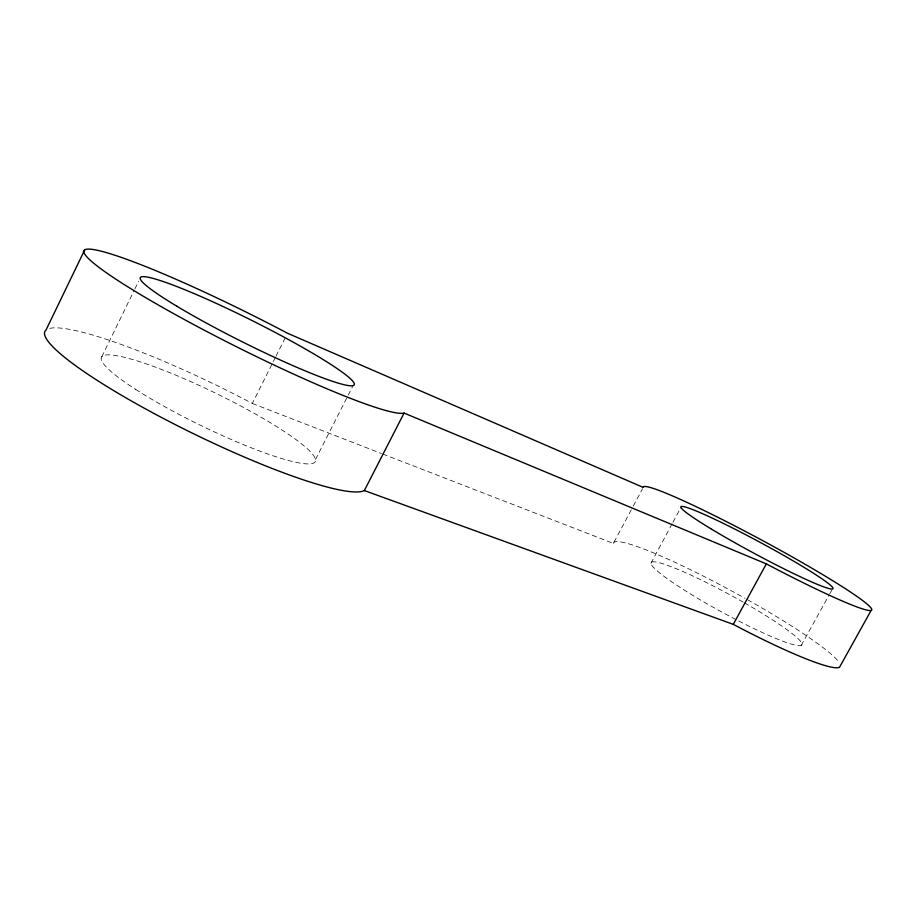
<?xml version="1.0" encoding="UTF-8"?>
<svg xmlns="http://www.w3.org/2000/svg" width="917" height="917" viewBox="0 0 917 917"><rect width="100%" height="100%" fill="white"/><g stroke="black" fill="none" stroke-linecap="round" stroke-linejoin="round"><path stroke-width="0.69" stroke-dasharray="4.58 3.44" d="M101.753 356.816L134.249 290.208M134.879 288.924L138.627 281.244M49.747 328.378A179.021 26.799 26 0 1 252.313 403.457L275.341 357.492M275.971 356.22L285.565 337.066M315.517 459.474L352.919 385.839M382.87 454.064L613.358 543.391L632.627 507.319M633.292 506.069L642.588 488.658M650.921 563.244L672.299 523.469M672.963 522.231L680.987 507.307M801.183 645.499L829.002 595.156M829.679 593.929L832.384 589.012M252.313 403.457L381.541 453.548M744.375 602.836A85.934 9.514 28.6 0 1 801.974 644.8A85.934 9.514 28.6 0 1 737.245 620.236M735.95 619.571A85.934 9.514 28.6 0 1 651.001 562.706A85.934 9.514 28.6 0 1 743.148 602.137M613.358 543.391A129.125 14.328 28.6 0 1 745.028 598.331M747.481 599.707A129.125 14.328 28.6 0 1 839.399 662.865M135.636 389.37A118.946 17.755 26 0 0 312.949 463.326A118.946 17.755 26 0 0 176.58 375.5A118.946 17.755 26 0 0 135.636 389.37"/><path stroke-width="1.38" d="M84.754 249.779L46.01 330.04A179.021 26.799 26 0 0 179.617 426.818A179.021 26.799 26 0 0 364.347 490.561L733.279 624.374A129.125 14.328 28.6 0 0 839.536 667.221L871.15 610.401M364.347 490.561L404.088 413.074L766.337 563.875A129.675 9.411 28.3 0 0 871.643 608.98A129.675 9.411 28.3 0 0 754.531 536.25A129.675 9.411 28.3 0 0 643.253 487.42L287.491 333.238A180.076 17.652 26.6 0 0 88.021 249.103A180.076 17.652 26.6 0 0 213.455 334.992A180.076 17.652 26.6 0 0 404.088 413.074M733.279 624.374L766.337 563.875M710.641 528.605A86.301 6.247 28.3 0 0 832.384 589.012A86.301 6.247 28.3 0 0 727.983 525.693A86.301 6.247 28.3 0 0 710.641 528.605M176.649 306.106A119.646 11.692 26.6 0 0 352.357 385.748A119.646 11.692 26.6 0 0 212.904 301.853A119.646 11.692 26.6 0 0 176.649 306.106"/></g></svg>
